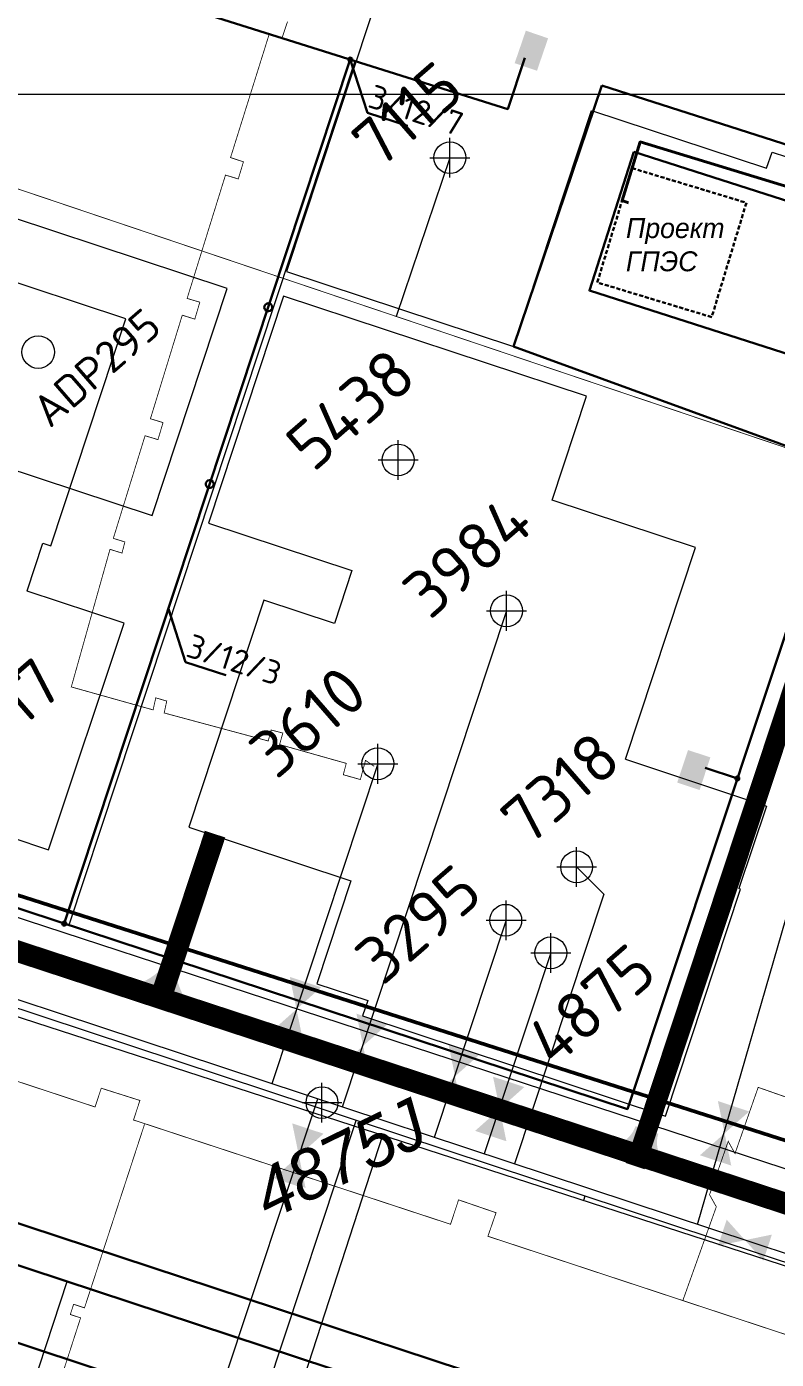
# Model space of a CAD drawing. Header units: millimetres. Extents: x 519 to 9564855, y -810 to 5021775.
# Drawn here: x 9541423.2 to 9541611.3, y 4997682.2 to 4998016.9 of the extents above; entities that cross this region are included whole.
import ezdxf

# ---------------------------------------------------------------- set-up
doc = ezdxf.new("R2010")
doc.units = ezdxf.units.MM
doc.header["$LTSCALE"] = 2
doc.header["$MEASUREMENT"] = 0
doc.header["$PDMODE"] = 2
doc.header["$PDSIZE"] = 5
doc.linetypes.add('92051501$0$DASHED', pattern=[0.75, 0.5, -0.25])
doc.layers.add('13A этап', color=7, linetype='Continuous', true_color=0xaafdfa)
for name, color, linetype in [('42 доп. скв. на 2009 год', 96, 'Continuous'), ('Existing roads', 41, 'Continuous'), ('new 100 wells', 131, 'Continuous'), ('OilColl&Flowlines', 3, 'Continuous'), ('Stage 12 wells.Text&Frame', 52, 'Continuous'), ('Wels of 13phase', 200, 'Continuous'), ('Скважины  2018 года', 7, 'Continuous'), ('Скважины - Конфликты наземки', 92, 'Continuous'), ('Скважины 2017г', 221, 'Continuous'), ('Скважины на 2015 год', 7, 'Continuous'), ('Скважины на 2016 год.', 40, 'Continuous')]:
    doc.layers.add(name, color=color, linetype=linetype)
for name, color, linetype, lineweight in [('PPLINE_GAS', 4, 'GAS_LINE', 30), ('WELLS(drilled after 2000y)', 6, 'Continuous', 40), ('Оптиковолоконный кабель', 220, 'CAB6', 20), ('Скважины на 2026', 222, 'Continuous', 50), ('Электро', 1, 'Continuous', 30), ('Электроснаб', 1, 'Continuous', 18), ('Электроснабжене', 1, 'Continuous', 18)]:
    doc.layers.add(name, color=color, linetype=linetype, lineweight=lineweight)
doc.styles.add('92051501$0$STANDARD', font='simplex.shx')
doc.styles.add('Elect', font='isocpeur.ttf')
doc.styles.add('GeoApp', font='', dxfattribs={"height": 1})
doc.styles.get("Standard").update_dxf_attribs({"font": 'isocpeur.ttf', "width": 0.5})
doc.styles.get('GeoApp').set_extended_font_data('D431', italic=True)
doc.linetypes.add('_GP_FENCE', pattern='A,20,[130,ltypeshp.shx,S=2.5,R=0,X=0,Y=2.5],0', length=20)
doc.linetypes.add('CAB', pattern='A,0.7,-0.43403,["K",Standard,S=0.9,R=0,X=-0.4,Y=-0.3],-0.8', length=1.93403)
doc.linetypes.add('CAB6', pattern='A,0.9,-0.9,["6",Standard,S=0.9,R=0,X=-0.8,Y=-0.4],11', length=12.8)
doc.linetypes.add('FENCELINE1', pattern='A,6.35,-2.54,[133,ltypeshp.shx,S=2.54,R=0,X=-2.54,Y=0],-2.54,25.4', length=36.83)
doc.linetypes.add('GAS_LINE', pattern='A,0.5,-0.2,["G",92051501$0$STANDARD,S=0.1,R=0,X=-0.1,Y=-0.05],-0.05', length=0.75)

# ---------------------------------------------------------------- blocks, each defined once
blk = doc.blocks.new('92051501$0$VALVE')
at = {"layer": 'OilColl&Flowlines'}
for points in [[(-5.97, -3.45), (-5.97, 3.45), (0, 0)], [(5.97, -3.45), (0, 0), (5.97, 3.45)]]:
    blk.add_solid(points, dxfattribs=at)

msp = doc.modelspace()

# ---------------------------------------------------------------- hatches: boundary and pattern name
at = {"layer": 'Existing roads', "lineweight": 0}
h = msp.add_hatch(color=256, dxfattribs=at)
edge = h.paths.add_edge_path(flags=16)
edge.add_line((9542915.00048, 4997805.77889), (9542915.82838, 4997805.50495))
edge = h.paths.add_edge_path(flags=16)
edge.add_line((9542915.0804, 4997806.02041), (9542916.50414, 4997805.54932))
edge = h.paths.add_edge_path(flags=17)
edge.add_line((9542915.16031, 4997806.26193), (9542916.96364, 4997805.66524))
edge = h.paths.add_edge_path(flags=17)
edge.add_line((9542915.24023, 4997806.50345), (9542917.32836, 4997805.81252))
edge = h.paths.add_edge_path(flags=17)
edge.add_line((9542915.32014, 4997806.74496), (9542917.63357, 4997805.97949))
edge = h.paths.add_edge_path(flags=17)
edge.add_line((9542915.40006, 4997806.98648), (9542917.89543, 4997806.16081))
edge = h.paths.add_edge_path(flags=17)
edge.add_line((9542915.47997, 4997807.228), (9542918.12293, 4997806.3535))
edge = h.paths.add_edge_path(flags=17)
edge.add_line((9542915.55988, 4997807.46952), (9542918.32156, 4997806.55573))
edge = h.paths.add_edge_path(flags=17)
edge.add_line((9542915.6398, 4997807.71104), (9542918.49494, 4997806.76633))
edge = h.paths.add_edge_path(flags=17)
edge.add_line((9542915.71971, 4997807.95256), (9542918.64549, 4997806.98447))
edge = h.paths.add_edge_path(flags=17)
edge.add_line((9542915.79963, 4997808.19408), (9542918.77483, 4997807.20964))
edge = h.paths.add_edge_path(flags=17)
edge.add_line((9542915.87954, 4997808.4356), (9542918.88401, 4997807.44147))
edge = h.paths.add_edge_path(flags=17)
edge.add_line((9542916.09053, 4997811.84928), (9542916.91843, 4997811.57535))
edge = h.paths.add_edge_path(flags=17)
edge.add_line((9542915.41477, 4997811.80492), (9542916.83851, 4997811.33383))
edge = h.paths.add_edge_path(flags=17)
edge.add_line((9542914.95527, 4997811.689), (9542916.7586, 4997811.09231))
edge = h.paths.add_edge_path(flags=16)
edge.add_line((9542914.59055, 4997811.54171), (9542916.67869, 4997810.85079))
edge = h.paths.add_edge_path(flags=17)
edge.add_line((9542914.28535, 4997811.37474), (9542916.59877, 4997810.60927))
edge = h.paths.add_edge_path(flags=16)
edge.add_line((9542914.02348, 4997811.19343), (9542916.51886, 4997810.36775))
edge = h.paths.add_edge_path(flags=16)
edge.add_line((9542913.79599, 4997811.00074), (9542916.43894, 4997810.12623))
edge = h.paths.add_edge_path(flags=16)
edge.add_line((9542913.59735, 4997810.7985), (9542916.35903, 4997809.88471))
edge = h.paths.add_edge_path(flags=17)
edge.add_line((9542913.42397, 4997810.58791), (9542916.27911, 4997809.64319))
edge = h.paths.add_edge_path(flags=17)
edge.add_line((9542913.27342, 4997810.36976), (9542916.1992, 4997809.40167))
edge = h.paths.add_edge_path(flags=17)
edge.add_line((9542913.14408, 4997810.1446), (9542916.11928, 4997809.16016))
edge = h.paths.add_edge_path(flags=17)
edge.add_line((9542913.0349, 4997809.91276), (9542916.03937, 4997808.91864))
edge = h.paths.add_edge_path(flags=16)
edge.add_line((9542912.9453, 4997809.67445), (9542918.97361, 4997807.67979))
edge = h.paths.add_edge_path(flags=0)
edge.add_line((9542912.9453, 4997809.67445), (9542918.97361, 4997807.67979))
edge = h.paths.add_edge_path(flags=17)
edge.add_line((9542916.95679, 4997811.69128), (9542914.96213, 4997805.66296))
edge = h.paths.add_edge_path()
edge.add_arc((9542915.95946, 4997808.67712), 3.17487, 0, 360)
h.paths.add_polyline_path([(9541621.30331, 4998240.21534), (9541619.40682, 4998234.52294), (9541668.34915, 4998218.3288), (9541670.24564, 4998224.02121)])
edge = h.paths.add_edge_path()
edge.add_line((9541543.45632, 4998259.65358), (9541545.35281, 4998265.34598))
edge.add_line((9541545.35281, 4998265.34598), (9539882.1273, 4998815.67717))
edge.add_arc((9539884.64036, 4998823.2722), 8, 161.691556, 251.691556, ccw=False)
edge.add_line((9539877.04533, 4998825.78526), (9539870.13442, 4998804.89892))
edge.add_arc((9539877.72945, 4998802.38586), 8, 71.691556, 161.691556, ccw=False)
edge.add_line((9539880.24251, 4998809.9809), (9541543.45632, 4998259.65358))
h.paths.add_polyline_path([(9542731.24197, 4997866.63683), (9542733.13846, 4997872.32923), (9541746.19614, 4998198.89057), (9541744.29964, 4998193.19816)])
edge = h.paths.add_edge_path()
edge.add_line((9542910.0184, 4997814.64503), (9542909.36398, 4997812.66899))
edge.add_line((9542909.36398, 4997812.66899), (9542916.00503, 4997810.46964))
edge.add_arc((9542908.97287, 4997822.57537), 14, 300.1520949, 341.6915561)
edge.add_line((9542922.26418, 4997818.17752), (9542982.04609, 4997998.85197))
edge.add_arc((9542983.94484, 4997998.22371), 2, 71.691556, 161.6915561, ccw=False)
edge.add_line((9542984.57311, 4998000.12246), (9542975.07709, 4998003.26452))
edge.add_arc((9542974.44884, 4998001.36581), 1.99996, -18.3072492, 71.6915562, ccw=False)
edge.add_line((9542976.34757, 4998000.73759), (9542916.56564, 4997820.06306))
edge.add_arc((9542908.97061, 4997822.57612), 8, 277.5258796, 341.691556, ccw=False)
h.paths.add_polyline_path([(9542831.9304, 4997833.32085), (9542833.8167, 4997839.01663), (9542809.08896, 4997847.19859), (9542807.19247, 4997841.50618)])
h = msp.add_hatch(color=256, dxfattribs=at)
h.paths.add_polyline_path([(9541458.98726, 4997780.11122), (9541460.5745, 4997779.51446, 0.155118741), (9541465.10715, 4997769.97745), (9541456.55155, 4997772.73059)])
h.paths.add_polyline_path([(9541457.46156, 4997780.68485), (9541458.98726, 4997780.11122), (9541456.55155, 4997772.73059), (9541447.75562, 4997775.56107, 0.161550784)])
msp.add_hatch(color=256, dxfattribs=at).paths.add_polyline_path([(9541586.49797, 4997729.58266, -0.406846034), (9541581.67647, 4997738.8787), (9541575.97566, 4997740.76499, -0.406846034), (9541566.561, 4997736.17944)])
at = {"layer": 'Электро', "ltscale": 25}
msp.add_hatch(color=256, dxfattribs=at).paths.add_polyline_path([(9541554.03675, 4998013.98688), (9541548.44513, 4998015.90504), (9541545.64873, 4998007.75323), (9541551.24035, 4998005.83507)])
at = {"layer": 'Электро'}
msp.add_hatch(color=256, dxfattribs=at).paths.add_polyline_path([(9541586.43287, 4997827.07079), (9541592.0451, 4997825.2138), (9541594.75233, 4997833.39566), (9541589.1401, 4997835.25265)])
at = {"layer": 'Электроснаб', "lineweight": 0, "ltscale": 25}
msp.add_hatch(color=1, dxfattribs=at).paths.add_polyline_path([(9541554.03675, 4998013.98688), (9541548.44513, 4998015.90504), (9541545.64873, 4998007.75323), (9541551.24035, 4998005.83507)])
at = {"layer": 'Электроснаб', "lineweight": 0}
msp.add_hatch(color=1, dxfattribs=at).paths.add_polyline_path([(9541586.43287, 4997827.07079), (9541592.0451, 4997825.2138), (9541594.75233, 4997833.39566), (9541589.1401, 4997835.25265)])
at = {"layer": 'Электроснабжене', "lineweight": 0, "ltscale": 25}
msp.add_hatch(color=1, dxfattribs=at).paths.add_polyline_path([(9541554.03675, 4998013.98688), (9541548.44513, 4998015.90504), (9541545.64873, 4998007.75323), (9541551.24035, 4998005.83507)])
at = {"layer": 'Электроснабжене', "lineweight": 0}
msp.add_hatch(color=1, dxfattribs=at).paths.add_polyline_path([(9541586.43287, 4997827.07079), (9541592.0451, 4997825.2138), (9541594.75233, 4997833.39566), (9541589.1401, 4997835.25265)])

# ---------------------------------------------------------------- linework, layer by layer
at = {"color": 1, "linetype": 'ByBlock', "lineweight": 0, "ltscale": 80}
for p, q in [((9541188.0754, 4998108.48114), (9541543.96949, 4997996.15629)), ((9541505.56187, 4998008.26056, 0), (9541433.79734, 4997791.28125, 0)), ((9541543.96949, 4997996.15629), (9541548.21125, 4998009.05896))]:
    msp.add_line(p, q, dxfattribs=at)
at = {"color": 219, "linetype": '_GP_FENCE', "lineweight": 30, "ltscale": 0.1, "true_color": 0x642165}
for p, q in [((9541545.33577, 4997936.60366), (9541567.53, 4998002.17)), ((9541567.53, 4998002.17), (9541652.68, 4997974.84)), ((9541630.42907, 4997905.51449), (9541545.34, 4997936.6))]:
    msp.add_line(p, q, dxfattribs=at)
at = {"color": 219, "linetype": 'FENCELINE1', "lineweight": 30, "ltscale": 0.05, "true_color": 0x642165}
msp.add_lwpolyline([(9541575.57297, 4997985.48336), (9541632.70204, 4997967.14569), (9541621.51606, 4997932.29696), (9541564.387, 4997950.63463), (9541575.57297, 4997985.48336)], dxfattribs=at)
at = {"color": 219, "linetype": '92051501$0$DASHED', "lineweight": 30, "true_color": 0x642165, "elevation": 0.3511}
msp.add_lwpolyline([(9541575.07403, 4997981.38741), (9541603.78391, 4997972.68437), (9541595.08086, 4997943.97449), (9541566.37099, 4997952.67753)], close=True, dxfattribs=at)
at = {"layer": '13A этап', "color": 0, "linetype": 'ByBlock', "lineweight": 0}
msp.add_lwpolyline([(9541504.53489, 4997802.4263), (9541495.98202, 4997776.57759), (9541508.76288, 4997772.34864)], dxfattribs=at)
msp.add_circle((9541543.4, 4997792.5), 4, dxfattribs=at)
msp.add_point((9541543.5, 4997792.5), dxfattribs=at)
at = {"layer": '42 доп. скв. на 2009 год', "color": 0, "linetype": 'ByBlock', "lineweight": 0}
msp.add_lwpolyline([(9541508.76288, 4997772.34864), (9541507.48202, 4997768.47759), (9541583.46255, 4997743.33701), (9541602.31798, 4997800.32241), (9541601.91382, 4997800.45614)], dxfattribs=at)
msp.add_circle((9541554.7, 4997784.3), 4, dxfattribs=at)
msp.add_point((9541554.7, 4997784.3), dxfattribs=at)
at = {"layer": 'Existing roads', "color": 0, "linetype": 'ByBlock', "lineweight": 0, "ltscale": 80}
msp.add_line((9533000, 4998000), (9548000, 4998000), dxfattribs=at)
at = {"layer": 'Existing roads', "color": 3, "linetype": 'ByBlock', "lineweight": 0, "ltscale": 80}
for p, q in [((9541543.6, 4997870.2), (9541502.37387, 4997745.6053)), ((9541543.5, 4997792.5), (9541525.45627, 4997737.96776)), ((9541554.7, 4997784.3), (9541537.99655, 4997733.8184))]:
    msp.add_line(p, q, dxfattribs=at)
at = {"layer": 'Existing roads', "lineweight": 0, "flags": 128}
for points, const_width in [([(9540167.59195, 4998196.78734), (9542116.88988, 4997555.89)], 5.4), ([(9541636.97831, 4997915.4303), (9541575.87656, 4997730.76699)], 5), ([(9541470.467, 4997814.13036), (9541456.01114, 4997770.4444)], 5.4)]:
    msp.add_lwpolyline(points, dxfattribs=dict(at, const_width=const_width))
at = {"layer": 'new 100 wells', "color": 0, "linetype": 'ByBlock', "lineweight": 0}
msp.add_lwpolyline([(9541500.39806, 4997867.01942), (9541482.73745, 4997872.86299), (9541463.88202, 4997815.8776), (9541504.53489, 4997802.4263)], dxfattribs=at)
msp.add_circle((9541511.3, 4997831.8), 4, dxfattribs=at)
at = {"layer": 'new 100 wells', "color": 0, "linetype": 'ByBlock', "lineweight": 0, "ltscale": 80}
msp.add_point((9541511.3, 4997831.8), dxfattribs=at)
at = {"layer": 'OilColl&Flowlines', "lineweight": 0}
for p, q in [((9542695.19707, 4997348.73558, 0), (9540718.01393, 4998002.8832)), ((9541591.54689, 4997716.09957), (9541645.51983, 4997903.3463)), ((9541511.3, 4997831.8), (9541484.71327, 4997751.44888)), ((9541445.7, 4997595.1), (9541496.2258, 4997747.63959))]:
    msp.add_line(p, q, dxfattribs=at)
at = {"layer": 'OilColl&Flowlines', "color": 3, "linetype": 'ByBlock', "lineweight": 0, "ltscale": 80, "const_width": 0.2}
msp.add_lwpolyline([(9541067.28788, 4998095.47553), (9541809.20596, 4997845.20875), (9541809.20596, 4997845.20875), (9541809.20596, 4997845.20875)], dxfattribs=at)
at = {"layer": 'OilColl&Flowlines', "lineweight": 0}
msp.add_lwpolyline([(9542209.11018, 4997511.75906), (9540735.67214, 4997999.29302)], dxfattribs=at)
msp.add_lwpolyline([(9542209.11018, 4997511.75906), (9540735.67214, 4997999.29302)], dxfattribs=at)
for points in [[(9541497.08603, 4997775.6693), (9541490.90601, 4997770.16474), (9541489.22892, 4997778.26908)], [(9541492.58309, 4997762.0604), (9541484.72598, 4997764.66017), (9541490.90601, 4997770.16474)], [(9541513.79291, 4997766.45443), (9541507.61289, 4997760.94987), (9541505.9358, 4997769.05421)], [(9541509.28997, 4997752.84553), (9541501.43286, 4997755.4453), (9541507.61289, 4997760.94987)], [(9541536.87531, 4997758.81689), (9541530.69528, 4997753.31232), (9541529.0182, 4997761.41666)], [(9541532.37237, 4997745.20798), (9541524.51526, 4997747.80776), (9541530.69528, 4997753.31232)], [(9541548.07531, 4997750.61689), (9541541.89528, 4997745.11232), (9541540.2182, 4997753.21666)], [(9541543.57237, 4997737.00798), (9541535.71526, 4997739.60776), (9541541.89528, 4997745.11232)], [(9541604.49598, 4997744.49641), (9541598.31596, 4997738.99185), (9541596.63888, 4997747.09619)], [(9541497.68703, 4997738.89793), (9541491.50701, 4997733.39336), (9541489.82993, 4997741.4977)], [(9541599.99304, 4997730.88751), (9541592.13594, 4997733.48728), (9541598.31596, 4997738.99185)], [(9541491.86777, 4997725.5065), (9541485.32018, 4997727.67298), (9541490.4702, 4997732.26012)], [(9541493.18409, 4997725.28902), (9541485.32698, 4997727.8888), (9541491.50701, 4997733.39336)]]:
    msp.add_solid(points, dxfattribs=at)
at = {"layer": 'PPLINE_GAS', "linetype": 'GAS_LINE', "lineweight": 0, "ltscale": 20}
msp.add_line((9540830.54536, 4997960.24902), (9541760.15024, 4997658.02651), dxfattribs=at)
msp.add_line((9540830.54536, 4997960.24902), (9541760.15024, 4997658.02651), dxfattribs=at)
at = {"layer": 'Stage 12 wells.Text&Frame', "color": 0, "linetype": 'ByBlock', "lineweight": 0}
for points in [[(9541610.21555, 4997985.42609), (9541621.06255, 4997981.83701), (9541623.41249, 4997988.93908)], [(9541573.42338, 4997832.94755), (9541591.01798, 4997886.12241), (9541555.03813, 4997898.02749)], [(9541504.8061, 4997880.3415), (9541500.39806, 4997867.01942)]]:
    msp.add_lwpolyline(points, dxfattribs=at)
msp.add_circle((9541543.6, 4997870.2), 4, dxfattribs=at)
msp.add_point((9541543.6, 4997870.2), dxfattribs=at)
at = {"layer": 'WELLS(drilled after 2000y)', "color": 6, "lineweight": 0, "const_width": 0.2}
for points in [[(9541488.66501, 4998018.19193), (9541487.236, 4998013.956), (9541484.062, 4998015.044), (9541474.352, 4997984.031), (9541477.594, 4997982.97), (9541476.294, 4997978.667), (9541473.083, 4997979.634), (9541463.462, 4997948.665), (9541466.646, 4997947.713), (9541465.38975, 4997943.47), (9541462.23921, 4997944.45256), (9541454.25371, 4997918.44808), (9541457.416, 4997917.477), (9541456.145, 4997913.202), (9541452.906, 4997914.186), (9541444.943, 4997888.41), (9541447.844, 4997887.508), (9541447.11674, 4997884.71447), (9541444.10587, 4997885.65382), (9541434.39733, 4997851.10015), (9541454.92612, 4997845.33527), (9541455.594, 4997848.359), (9541458.345, 4997847.548), (9541457.703, 4997844.559), (9541483.818, 4997837.522), (9541484.5313, 4997840.28145), (9541487.477, 4997839.52), (9541486.6604, 4997836.62996), (9541503.379, 4997831.906), (9541502.656, 4997829.049), (9541506.929, 4997827.84), (9541508.217, 4997832.649), (9541510.40792, 4997831.16081)], [(9541857.787, 4997607.803), (9541806.488, 4997624.787), (9541808.088, 4997629.692), (9541798.393, 4997632.767), (9541796.814, 4997628.063), (9541717.174, 4997654.368), (9541719.20567, 4997660.27883), (9541709.808, 4997663.509), (9541707.831, 4997657.367), (9541628.25, 4997683.566), (9541629.85, 4997688.471), (9541620.155, 4997691.546), (9541618.576, 4997686.842), (9541538.936, 4997713.147), (9541540.973, 4997719.056), (9541531.57, 4997722.288), (9541529.55238, 4997716.15937), (9541450.012, 4997742.345), (9541451.612, 4997747.25), (9541441.917, 4997750.325), (9541440.36079, 4997745.61347), (9541360.698, 4997771.926)], [(9541452.78, 4997741.282), (9541437.70753, 4997695.15386), (9541434.982, 4997696.06), (9541434.15211, 4997693.49263), (9541436.73363, 4997692.65816), (9541413.21408, 4997619.89795), (9541410.374, 4997620.816), (9541409.45421, 4997618.17493), (9541412.27277, 4997617.2916), (9541404.191, 4997591.504), (9541427.65, 4997584.116), (9541434.822, 4997588.236)]]:
    msp.add_lwpolyline(points, dxfattribs=at)
at = {"layer": 'WELLS(drilled after 2000y)', "color": 0, "linetype": 'ByBlock', "lineweight": 0}
msp.add_lwpolyline([(9541423.32167, 4997875.21793), (9541427.28361, 4997887.19181)], dxfattribs=at)
at = {"layer": 'WELLS(drilled after 2000y)', "color": 6, "lineweight": 0, "const_width": 0.2, "elevation": -22.341}
msp.add_lwpolyline([(9541682.043, 4997827.64), (9541688.86914, 4997851.0127), (9541658.481, 4997860.406), (9541649.844, 4997831.958), (9541652.793, 4997830.966), (9541651.9549, 4997828.04792), (9541648.8057, 4997829.02866), (9541633.902, 4997781.175), (9541636.81886, 4997780.40541), (9541635.864, 4997777.245), (9541632.938, 4997778.017), (9541621.35979, 4997745.4024), (9541606.746, 4997750.543), (9541600.93, 4997733.923), (9541599.22812, 4997736.96971), (9541594.54012, 4997723.58971), (9541596.242, 4997720.543), (9541587.83592, 4997696.99541)], dxfattribs=at)
at = {"layer": 'Wels of 13phase', "color": 0, "linetype": 'ByBlock', "lineweight": 0}
for points in [[(9541564.91906, 4997995.87712), (9541608.86255, 4997981.33701), (9541610.21555, 4997985.42609)], [(9541427.28361, 4997887.19181), (9541429.26255, 4997886.53701), (9541448.11798, 4997943.52241), (9541376.24495, 4997967.30389)]]:
    msp.add_lwpolyline(points, dxfattribs=at)
at = {"layer": 'Оптиковолоконный кабель', "linetype": 'CAB', "lineweight": 0, "ltscale": 0.5, "elevation": -22.9908}
msp.add_lwpolyline([(9538945.5025, 4996027.6702), (9539136.9889, 4996618.2984), (9539342.2, 4997272.1911), (9539684.82097, 4998339.78463), (9539691.21255, 4998359.06955), (9539907.5384, 4998290.4285), (9540350.8967, 4998144.8157), (9540780.8997, 4998002.4946), (9541150.3086, 4997881.8374), (9541746.8166, 4997686.4776), (9541758.9843, 4997690.1748), (9541816.099, 4997851.4509), (9541843.129, 4997841.3058), (9541852.7108, 4997838.3727)], dxfattribs=at)
at = {"layer": 'Скважины  2018 года', "color": 0, "linetype": 'ByBlock', "lineweight": 0}
for points in [[(9541409.66399, 4997816.52585), (9541428.67113, 4997810.1934), (9541447.636, 4997867.11733), (9541423.30514, 4997875.16797)], [(9541376.30569, 4997720.54904), (9541376.36854, 4997720.74246), (9541433.35352, 4997701.96183), (9541408.31268, 4997625.98186), (9541381.73062, 4997634.80775)]]:
    msp.add_lwpolyline(points, dxfattribs=at)
at = {"layer": 'Скважины - Конфликты наземки', "linetype": 'ByBlock', "lineweight": 0}
msp.add_circle((9541497.3, 4997746.7), 4, dxfattribs=at)
at = {"layer": 'Скважины - Конфликты наземки', "linetype": 'ByBlock', "lineweight": 0, "ltscale": 80}
msp.add_point((9541497.3, 4997746.7), dxfattribs=at)
at = {"layer": 'Скважины 2017г', "color": 3, "linetype": 'ByBlock', "lineweight": 0}
msp.add_line((9541478.5, 4997633.7), (9541512.57623, 4997738.51494), dxfattribs=at)
at = {"layer": 'Скважины 2017г', "color": 3, "linetype": 'ByBlock', "lineweight": 0, "ltscale": 40}
msp.add_lwpolyline([(9541460.9, 4997606.3), (9541505.86972, 4997742.22248)], dxfattribs=at)
at = {"layer": 'Скважины на 2015 год', "color": 3, "linetype": 'ByBlock', "lineweight": 0, "ltscale": 5}
for p, q in [((9541529.4, 4997984), (9541515.95111, 4997944.13065)), ((9541561.2, 4997805.9), (9541568.02655, 4997799.0512, 0)), ((9541568.02655, 4997799.0512, 0), (9541545.60879, 4997731.29965))]:
    msp.add_line(p, q, dxfattribs=at)
at = {"layer": 'Скважины на 2015 год', "color": 5, "linetype": 'ByBlock', "lineweight": 0, "ltscale": 5}
msp.add_line((9541563.25983, 4997723.23506), (9541562.91811, 4997722.14837), dxfattribs=at)
at = {"layer": 'Скважины на 2015 год', "color": 0, "linetype": 'ByBlock', "lineweight": 0}
msp.add_lwpolyline([(9541538.39827, 4998023.14894), (9541513.46148, 4998031.38778), (9541488.36465, 4997955.42628), (9541545.33577, 4997936.60366), (9541564.91906, 4997995.87712)], dxfattribs=at)
msp.add_circle((9541529.4, 4997984), 4, dxfattribs=at)
msp.add_point((9541529.4, 4997984), dxfattribs=at)
at = {"layer": 'Скважины на 2016 год.', "color": 254, "lineweight": 0, "true_color": 0xfeeab9}
msp.add_lwpolyline([(9541378.68202, 4997919.27759), (9541454.66255, 4997894.13701), (9541473.51798, 4997951.12241), (9541397.53745, 4997976.26299)], close=True, dxfattribs=at)
at = {"layer": 'Скважины на 2016 год.', "color": 0, "linetype": 'ByBlock', "lineweight": 0}
for points in [[(9541555.03813, 4997898.02749), (9541563.66221, 4997924.0914), (9541487.68168, 4997949.23198), (9541468.82625, 4997892.24658), (9541504.8061, 4997880.3415)], [(9541573.42338, 4997832.94755), (9541608.81082, 4997821.15781), (9541601.91382, 4997800.45614)]]:
    msp.add_lwpolyline(points, dxfattribs=at)
at = {"layer": 'Скважины на 2016 год.', "color": 254, "lineweight": 0, "true_color": 0xfeeab9}
msp.add_circle((9541426.1, 4997935.2), 4.0951, dxfattribs=at)
at = {"layer": 'Скважины на 2016 год.', "color": 0, "linetype": 'ByBlock', "lineweight": 0}
for centre in [(9541516.4, 4997908.1), (9541561.19573, 4997805.90142)]:
    msp.add_circle(centre, 4, dxfattribs=at)
for p in [(9541516.4, 4997908.1), (9541561.2, 4997805.9)]:
    msp.add_point(p, dxfattribs=at)
at = {"layer": 'Скважины на 2026'}
msp.add_line((9536427.64777, 4999394.69832), (9542059.39265, 4997594.73601), dxfattribs=at)
at = {"layer": 'Электро'}
for p, q in [((9541188.07476, 4998108.48075), (9541543.96885, 4997996.1559)), ((9541504.39316, 4998008.64651), (9541432.62863, 4997791.6672, 0)), ((9541504.39316, 4998008.64651), (9541508.68625, 4997995.29567)), ((9541543.96885, 4997996.1559), (9541548.21061, 4998009.05858)), ((9541508.68625, 4997995.29567), (9541518.7677, 4997992.02)), ((9541573.95722, 4997745.04428, 0), (9541632.06893, 4997920.10056, 0)), ((9541675.60365, 4997632.5017, 0), (9540816.081, 4997915.6657, 47.36082)), ((9541681.76418, 4997619.93009, 0), (9540812.9656, 4997906.16572, 0)), ((9541106.15032, 4997899.43591, 0), (9541573.95722, 4997745.04428, 0)), ((9540834.35198, 4997879.64548), (9541554.26782, 4997642.43176)), ((9541458.76182, 4997870.6791, 0), (9541463.0549, 4997857.32826, 0)), ((9541463.0549, 4997857.32826, 0), (9541473.13635, 4997854.0526, 0))]:
    msp.add_line(p, q, dxfattribs=at)
at = {"layer": 'Электро', "ltscale": 7.5}
msp.add_line((9541593.40991, 4997830.77904, 0), (9541601.51871, 4997828.1049, 0), dxfattribs=at)
at = {"layer": 'Электро'}
for centre, radius, start, end in [((9541504.3938, 4998008.64689), 0.5, 162.0000001, 342.0000001), ((9541504.3938, 4998008.64689), 0.5, 342.0000001, 162.0000001), ((9541483.81888, 4997946.44038), 1, 162, 342), ((9541483.81888, 4997946.44038), 1, 342, 162), ((9541469.13908, 4997902.05615, 0), 1, 162, 342), ((9541469.13908, 4997902.05615, 0), 1, 342, 162), ((9541601.51871, 4997828.1049, 0), 0.5, 162, 342), ((9541601.51871, 4997828.1049, 0), 0.5, 162, 342), ((9541601.51871, 4997828.1049, 0), 0.5, 162, 342), ((9541601.51871, 4997828.1049, 0), 0.5, 342, 162), ((9541601.51871, 4997828.1049, 0), 0.5, 342, 162), ((9541601.51871, 4997828.1049, 0), 0.5, 342, 162), ((9541432.62927, 4997791.66758, 0), 0.5, 161.9999999, 341.9999999), ((9541432.62927, 4997791.66758, 0), 0.5, 341.9999999, 161.9999999)]:
    msp.add_arc(centre, radius, start, end, dxfattribs=at)
at = {"layer": 'Электроснаб', "color": 1, "lineweight": 0}
for p, q in [((9541188.07476, 4998108.48075), (9541543.96885, 4997996.1559)), ((9541504.39316, 4998008.64651), (9541432.62863, 4997791.6672, 0)), ((9541504.39316, 4998008.64651), (9541508.68625, 4997995.29567)), ((9541543.96885, 4997996.1559), (9541548.21061, 4998009.05858)), ((9541508.68625, 4997995.29567), (9541518.7677, 4997992.02)), ((9541573.95722, 4997745.04428, 0), (9541632.06893, 4997920.10056, 0)), ((9541106.15032, 4997899.43591, 0), (9541573.95722, 4997745.04428, 0)), ((9541458.76182, 4997870.6791, 0), (9541463.0549, 4997857.32826, 0)), ((9541463.0549, 4997857.32826, 0), (9541473.13635, 4997854.0526, 0))]:
    msp.add_line(p, q, dxfattribs=at)
at = {"layer": 'Электроснаб', "color": 1, "linetype": 'ByBlock', "lineweight": 0}
for p, q in [((9541675.60365, 4997632.5017, 0), (9540816.081, 4997915.6657, 47.36082)), ((9541681.76418, 4997619.93009, 0), (9540812.9656, 4997906.16572, 0)), ((9540834.35198, 4997879.64548), (9541554.26782, 4997642.43176))]:
    msp.add_line(p, q, dxfattribs=at)
at = {"layer": 'Электроснаб', "color": 1, "lineweight": 0, "ltscale": 7.5}
msp.add_line((9541593.40991, 4997830.77904, 0), (9541601.51871, 4997828.1049, 0), dxfattribs=at)
at = {"layer": 'Электроснаб', "color": 1, "lineweight": 0}
for centre, radius, start, end in [((9541504.3938, 4998008.64689), 0.5, 162.0000001, 342.0000001), ((9541504.3938, 4998008.64689), 0.5, 342.0000001, 162.0000001), ((9541483.81888, 4997946.44038), 1, 162, 342), ((9541483.81888, 4997946.44038), 1, 342, 162), ((9541469.13908, 4997902.05615, 0), 1, 162, 342), ((9541469.13908, 4997902.05615, 0), 1, 342, 162), ((9541601.51871, 4997828.1049, 0), 0.5, 162, 342), ((9541601.51871, 4997828.1049, 0), 0.5, 162, 342), ((9541601.51871, 4997828.1049, 0), 0.5, 162, 342), ((9541601.51871, 4997828.1049, 0), 0.5, 342, 162), ((9541601.51871, 4997828.1049, 0), 0.5, 342, 162), ((9541601.51871, 4997828.1049, 0), 0.5, 342, 162), ((9541432.62927, 4997791.66758, 0), 0.5, 161.9999999, 341.9999999), ((9541432.62927, 4997791.66758, 0), 0.5, 341.9999999, 161.9999999)]:
    msp.add_arc(centre, radius, start, end, dxfattribs=at)
at = {"layer": 'Электроснабжене', "color": 1, "lineweight": 0}
for p, q in [((9541188.07476, 4998108.48075), (9541543.96885, 4997996.1559)), ((9541504.39316, 4998008.64651), (9541432.62863, 4997791.6672, 0)), ((9541504.39316, 4998008.64651), (9541508.68625, 4997995.29567)), ((9541543.96885, 4997996.1559), (9541548.21061, 4998009.05858)), ((9541508.68625, 4997995.29567), (9541518.7677, 4997992.02)), ((9541573.95722, 4997745.04428, 0), (9541632.06893, 4997920.10056, 0)), ((9541106.15032, 4997899.43591, 0), (9541573.95722, 4997745.04428, 0)), ((9541458.76182, 4997870.6791, 0), (9541463.0549, 4997857.32826, 0)), ((9541463.0549, 4997857.32826, 0), (9541473.13635, 4997854.0526, 0))]:
    msp.add_line(p, q, dxfattribs=at)
at = {"layer": 'Электроснабжене', "color": 1, "linetype": 'ByBlock', "lineweight": 0}
for p, q in [((9541675.60365, 4997632.5017, 0), (9540816.081, 4997915.6657, 47.36082)), ((9541681.76418, 4997619.93009, 0), (9540812.9656, 4997906.16572, 0)), ((9540834.35198, 4997879.64548), (9541554.26782, 4997642.43176))]:
    msp.add_line(p, q, dxfattribs=at)
at = {"layer": 'Электроснабжене', "color": 1, "lineweight": 0, "ltscale": 7.5}
msp.add_line((9541593.40991, 4997830.77904, 0), (9541601.51871, 4997828.1049, 0), dxfattribs=at)
at = {"layer": 'Электроснабжене', "color": 192, "linetype": 'CAB', "lineweight": 40}
msp.add_lwpolyline([(9541574.24327, 4997972.70019), (9541572.61688, 4997973.28167), (9541577.16235, 4997987.98712), (9541629.21836, 4997972.07513), (9541697.3795, 4997999.65891), (9541705.7723, 4998017.94175), (9541756.7467, 4997999.65775), (9541777.65464, 4997966.66765), (9541809.78182, 4997955.99081), (9541810.96511, 4997960.24887)], dxfattribs=at)
at = {"layer": 'Электроснабжене', "color": 1, "lineweight": 0}
for centre, radius, start, end in [((9541504.3938, 4998008.64689), 0.5, 162.0000001, 342.0000001), ((9541504.3938, 4998008.64689), 0.5, 342.0000001, 162.0000001), ((9541483.81888, 4997946.44038), 1, 162, 342), ((9541483.81888, 4997946.44038), 1, 342, 162), ((9541469.13908, 4997902.05615, 0), 1, 162, 342), ((9541469.13908, 4997902.05615, 0), 1, 342, 162), ((9541601.51871, 4997828.1049, 0), 0.5, 162, 342), ((9541601.51871, 4997828.1049, 0), 0.5, 162, 342), ((9541601.51871, 4997828.1049, 0), 0.5, 162, 342), ((9541601.51871, 4997828.1049, 0), 0.5, 342, 162), ((9541601.51871, 4997828.1049, 0), 0.5, 342, 162), ((9541601.51871, 4997828.1049, 0), 0.5, 342, 162), ((9541432.62927, 4997791.66758, 0), 0.5, 161.9999999, 341.9999999), ((9541432.62927, 4997791.66758, 0), 0.5, 341.9999999, 161.9999999)]:
    msp.add_arc(centre, radius, start, end, dxfattribs=at)

# ---------------------------------------------------------------- block references
at = {"layer": 'OilColl&Flowlines', "lineweight": 0, "rotation": 341.6915559985446}
msp.add_blockref('92051501$0$VALVE', (9541603.43836, 4997712.1649), dxfattribs=at)
msp.add_blockref('92051501$0$VALVE', (9541603.43836, 4997712.1649), dxfattribs=at)

# ---------------------------------------------------------------- texts
at = {"color": 219, "lineweight": 30, "true_color": 0x642165, "insert": (9541573.57106, 4997968.82238), "char_height": 5, "attachment_point": 1, "style": 'GeoApp'}
msp.add_mtext_dynamic_manual_height_columns('Проект ГПЭС', width=24.3764623, gutter_width=5, heights=[0], dxfattribs=at)
at = {"layer": '13A этап', "color": 0, "linetype": 'ByBlock', "lineweight": 0, "style": 'Elect'}
msp.add_text('3295', height=12, rotation=41, dxfattribs=at).set_placement((9541512.47394, 4997775.77441))
at = {"layer": '42 доп. скв. на 2009 год', "color": 0, "linetype": 'ByBlock', "lineweight": 0, "style": 'Elect'}
msp.add_text('4875', height=12, rotation=41, dxfattribs=at).set_placement((9541555.46373, 4997755.22693))
at = {"layer": 'new 100 wells', "color": 0, "linetype": 'ByBlock', "lineweight": 0, "style": 'Elect'}
msp.add_text('3610', height=12, rotation=41, dxfattribs=at).set_placement((9541485.87304, 4997827.56981))
at = {"layer": 'Stage 12 wells.Text&Frame', "color": 0, "linetype": 'ByBlock', "lineweight": 0, "style": 'Elect'}
msp.add_text('3984', height=12, rotation=41, dxfattribs=at).set_placement((9541524.39517, 4997867.68319))
at = {"layer": 'Скважины  2018 года', "color": 0, "linetype": 'ByBlock', "lineweight": 0, "style": 'Elect'}
msp.add_text('7317', height=12, rotation=41, dxfattribs=at).set_placement((9541409.42495, 4997829.65424))
at = {"layer": 'Скважины - Конфликты наземки', "lineweight": 35, "style": 'GeoApp'}
msp.add_text('4875J', height=12.5, rotation=26.0318371, dxfattribs=at).set_placement((9541484.03516, 4997716.99729))
at = {"layer": 'Скважины на 2015 год', "color": 0, "linetype": 'ByBlock', "lineweight": 0, "style": 'Elect'}
msp.add_text('7115', height=12, rotation=41, dxfattribs=at).set_placement((9541511.6442, 4997980.78229))
at = {"layer": 'Скважины на 2016 год.', "color": 254, "lineweight": 0, "true_color": 0xfeeab9, "style": 'Elect'}
msp.add_text('ADP295', height=8, rotation=41, dxfattribs=at).set_placement((9541429.00544, 4997915.83995))
at = {"layer": 'Скважины на 2016 год.', "color": 0, "linetype": 'ByBlock', "lineweight": 0, "style": 'Elect'}
for s, p in [('5438', (9541495.11135, 4997904.74124, 0)), ('7318', (9541548.99754, 4997810.69947))]:
    msp.add_text(s, height=12, rotation=41, dxfattribs=at).set_placement(p)
at = {"layer": 'Электро', "ltscale": 0.5}
for s, p in [('3/12/7', (9541508.49879, 4997996.80335)), ('3/12/3', (9541462.86744, 4997858.83595, 0))]:
    msp.add_text(s, height=6, rotation=342, dxfattribs=at).set_placement(p)
at = {"layer": 'Электроснаб', "color": 1, "lineweight": 0, "ltscale": 0.5}
for s, p in [('3/12/7', (9541508.49879, 4997996.80335)), ('3/12/3', (9541462.86744, 4997858.83595, 0))]:
    msp.add_text(s, height=6, rotation=342, dxfattribs=at).set_placement(p)
at = {"layer": 'Электроснабжене', "color": 1, "lineweight": 0, "ltscale": 0.5}
for s, p in [('3/12/7', (9541508.49879, 4997996.80335)), ('3/12/3', (9541462.86744, 4997858.83595, 0))]:
    msp.add_text(s, height=6, rotation=342, dxfattribs=at).set_placement(p)

doc.saveas('drawing.dxf')
